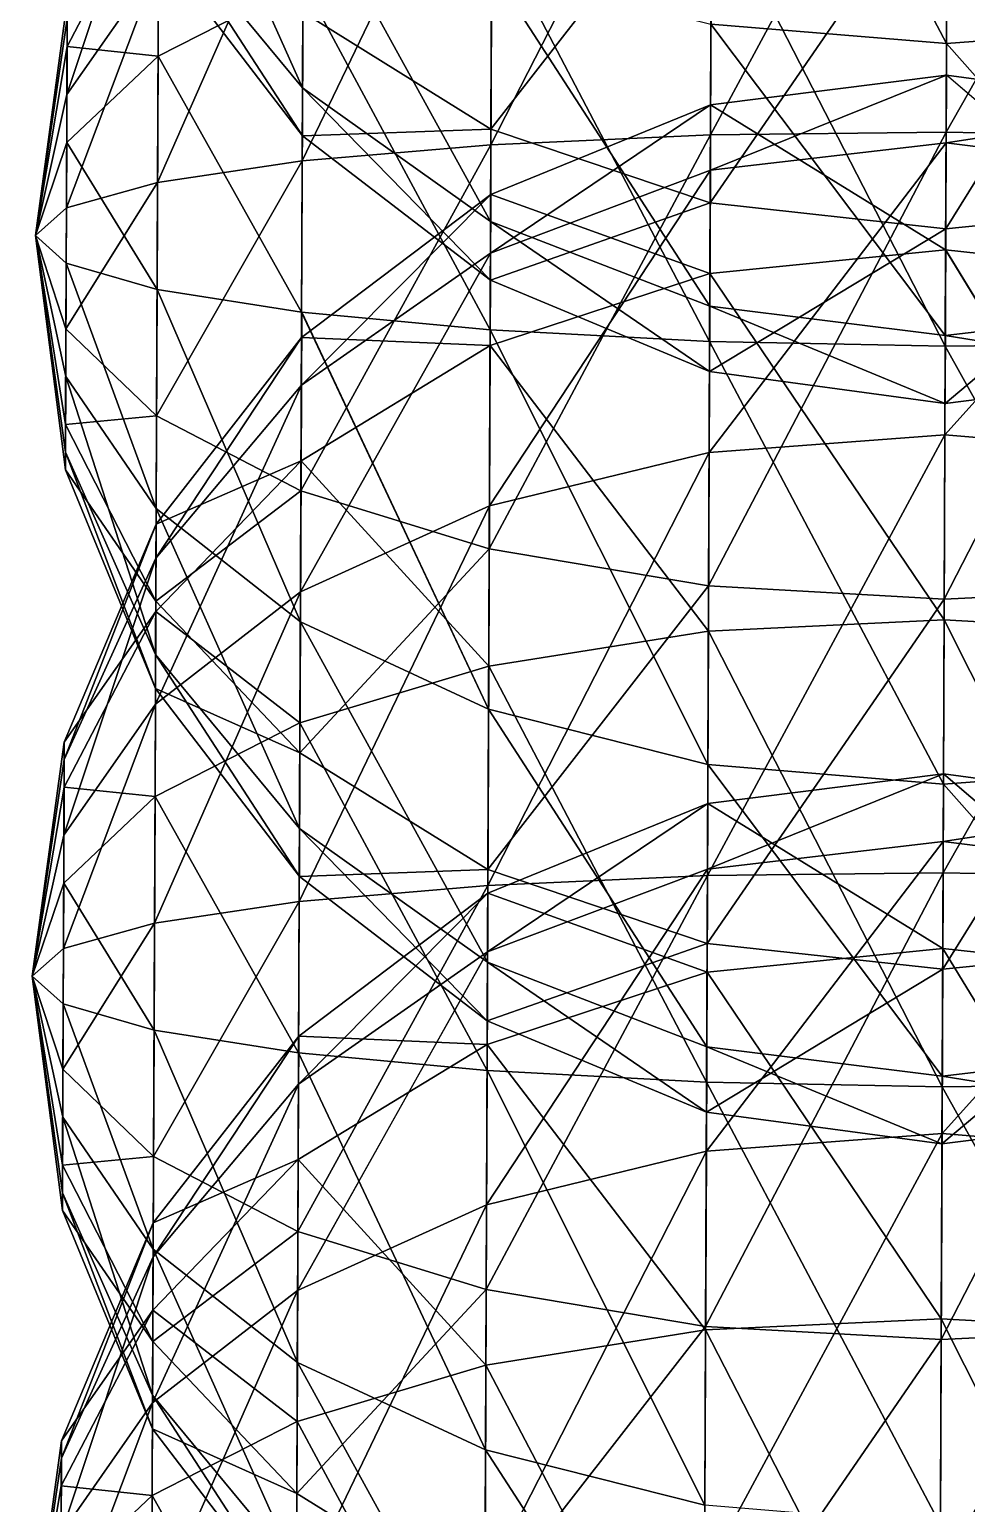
# Model space of a CAD drawing. Header units: metres. Extents: x -322 to 100, y -423 to 142.
# Drawn here: x 38.7 to 69.59, y -195 to -146.46 of the extents above; entities that cross this region are included whole.
import ezdxf

# ---------------------------------------------------------------- set-up
doc = ezdxf.new("R2010")
doc.units = ezdxf.units.M

msp = doc.modelspace()

# ---------------------------------------------------------------- linework, layer by layer
for points in [[(68.9246, -146.92642, -889.1488), (61.16259, -146.2832, -888.32965), (61.219585, -132.35005, -893.88513), (61.219685, -132.34995, -893.885)], [(68.9246, -146.92642, -889.1488), (61.219585, -132.35005, -893.88513), (68.983604, -132.50175, -894.9003), (68.9837, -132.50165, -894.9002)], [(76.691605, -146.34674, -888.32965), (68.9246, -146.92642, -889.1488), (68.983604, -132.50175, -894.9003), (68.9837, -132.50165, -894.9002)], [(68.971664, -135.42273, -673.1218), (61.20465, -136.00241, -673.941), (61.147655, -149.93558, -668.3855), (61.147755, -149.93547, -668.3854)], [(68.971664, -135.42273, -673.1218), (61.147655, -149.93558, -668.3855), (68.91265, -149.8474, -667.3703), (68.91275, -149.84729, -667.3702)], [(76.733665, -136.06595, -673.941), (68.971664, -135.42273, -673.1218), (68.91265, -149.8474, -667.3703), (68.91275, -149.84729, -667.3702)], [(61.20465, -136.00241, -673.941), (53.961952, -137.7655, -676.3427), (53.91085, -150.25763, -671.3618), (53.91095, -150.25752, -671.3617)], [(61.20465, -136.00241, -673.941), (53.91085, -150.25763, -671.3618), (61.147655, -149.93558, -668.3855), (61.147755, -149.93547, -668.3854)], [(76.733665, -136.06595, -673.941), (68.91265, -149.8474, -667.3703), (76.67667, -149.9991, -668.3855), (76.676765, -149.999, -668.3854)], [(53.961952, -137.7655, -676.3427), (47.737133, -140.59183, -680.1633), (47.69541, -150.79161, -676.09644), (47.69551, -150.7915, -676.0963)], [(53.961952, -137.7655, -676.3427), (47.69541, -150.79161, -676.09644), (53.91085, -150.25763, -671.3618), (53.91095, -150.25752, -671.3617)], [(47.705254, -148.3836, -873.4853), (42.961082, -142.65602, -871.0315), (42.98075, -137.84781, -877.1282), (42.98085, -137.8477, -877.12805)], [(47.705254, -148.3836, -873.4853), (42.98075, -137.84781, -877.1282), (47.73307, -141.58377, -882.1073), (47.73317, -141.58366, -882.1072)], [(53.956154, -139.18094, -841.2388), (47.715435, -145.89459, -852.41864), (53.91296, -149.74059, -849.5669), (53.91306, -149.74048, -849.5668)], [(61.18668, -140.39413, -838.48535), (53.956154, -139.18094, -841.2388), (53.91296, -149.74059, -849.5669), (53.91306, -149.74048, -849.5668)], [(42.974083, -139.48058, -691.23914), (39.9499, -146.11552, -694.0966), (39.93972, -148.60445, -690.94073), (39.93982, -148.60434, -690.9406)], [(42.974083, -139.48058, -691.23914), (39.93972, -148.60445, -690.94073), (42.954414, -144.28879, -685.14246), (42.954514, -144.28868, -685.14233)], [(47.737133, -140.59183, -680.1633), (42.954414, -144.28879, -685.14246), (42.92491, -151.50113, -682.2667), (42.92501, -151.50102, -682.2666)], [(47.737133, -140.59183, -680.1633), (42.92491, -151.50113, -682.2667), (47.69541, -150.79161, -676.09644), (47.69551, -150.7915, -676.0963)], [(61.18668, -140.39413, -838.48535), (53.91296, -149.74059, -849.5669), (61.1385, -152.17189, -847.7742), (61.1386, -152.17178, -847.77405)], [(68.94954, -140.8296, -837.5462), (61.18668, -140.39413, -838.48535), (61.1385, -152.17189, -847.7742), (61.1386, -152.17178, -847.77405)], [(76.71569, -140.45766, -838.48535), (68.94954, -140.8296, -837.5462), (68.89966, -153.02284, -847.1627), (68.89976, -153.02274, -847.1626)], [(76.71569, -140.45766, -838.48535), (68.89966, -153.02284, -847.1627), (76.66751, -152.23541, -847.7742), (76.66761, -152.2353, -847.77405)], [(42.94194, -147.3372, -710.9437), (39.946175, -147.02658, -701.80756), (42.96688, -141.24059, -706.1355), (42.96698, -141.24048, -706.1354)], [(42.96688, -141.24059, -706.1355), (39.946175, -147.02658, -701.80756), (39.952263, -145.538, -698.07416), (39.952362, -145.53789, -698.07404)], [(47.719498, -144.90292, -716.65186), (42.94194, -147.3372, -710.9437), (42.96688, -141.24059, -706.1355), (42.96698, -141.24048, -706.1354)], [(42.96688, -141.24059, -706.1355), (42.96688, -141.24059, -706.1355), (42.94194, -147.3372, -710.9437), (42.94204, -147.3371, -710.9436)], [(68.94954, -140.8296, -837.5462), (61.1385, -152.17189, -847.7742), (68.89966, -153.02284, -847.1627), (68.89976, -153.02274, -847.1626)], [(53.90049, -152.78899, -875.36816), (47.705254, -148.3836, -873.4853), (47.73307, -141.58377, -882.1073), (47.73317, -141.58366, -882.1072)], [(53.90049, -152.78899, -875.36816), (47.73307, -141.58377, -882.1073), (53.934555, -144.46094, -885.9279), (53.934654, -144.46083, -885.9278)], [(68.88386, -156.8874, -726.9559), (61.18056, -141.8915, -723.7853), (68.946724, -141.51955, -724.7244), (68.94682, -141.51944, -724.7243)], [(76.64885, -156.79922, -725.9407), (68.88386, -156.8874, -726.9559), (68.946724, -141.51955, -724.7244), (68.94682, -141.51944, -724.7243)], [(76.64885, -156.79922, -725.9407), (68.946724, -141.51955, -724.7244), (76.70957, -141.95502, -723.7853), (76.70967, -141.95491, -723.78516)], [(61.11984, -156.7357, -725.9407), (53.940353, -143.0455, -721.03186), (61.18056, -141.8915, -723.7853), (61.18066, -141.89139, -723.78516)], [(68.88386, -156.8874, -726.9559), (61.11984, -156.7357, -725.9407), (61.18056, -141.8915, -723.7853), (61.18066, -141.89139, -723.78516)], [(47.6988, -149.96147, -862.6185), (42.95652, -143.77173, -863.34753), (42.961082, -142.65602, -871.0315), (42.96118, -142.65591, -871.0314)], [(47.6988, -149.96147, -862.6185), (42.961082, -142.65602, -871.0315), (47.705254, -148.3836, -873.4853), (47.705353, -148.3835, -873.48517)], [(53.88591, -156.35446, -722.96436), (47.719498, -144.90292, -716.65186), (53.940353, -143.0455, -721.03186), (53.940453, -143.0454, -721.03174)], [(61.11984, -156.7357, -725.9407), (53.88591, -156.35446, -722.96436), (53.940353, -143.0455, -721.03186), (53.940453, -143.0454, -721.03174)], [(47.715435, -145.89459, -852.41864), (42.95652, -143.77173, -863.34753), (47.6988, -149.96147, -862.6185), (47.6989, -149.96136, -862.6184)], [(42.954414, -144.28879, -685.14246), (39.93972, -148.60445, -690.94073), (39.92445, -152.33781, -689.45215), (39.92455, -152.3377, -689.452)], [(42.954414, -144.28879, -685.14246), (39.92445, -152.33781, -689.45215), (42.92491, -151.50113, -682.2667), (42.92501, -151.50102, -682.2666)], [(61.12459, -155.57195, -876.5518), (53.90049, -152.78899, -875.36816), (53.934555, -144.46094, -885.9279), (53.934654, -144.46083, -885.9278)], [(61.12459, -155.57195, -876.5518), (53.934555, -144.46094, -885.9279), (61.16259, -146.2832, -888.32965), (61.16269, -146.2831, -888.3295)], [(47.67505, -155.76964, -718.22974), (42.94194, -147.3372, -710.9437), (47.719498, -144.90292, -716.65186), (47.719597, -144.90282, -716.65173)], [(53.88591, -156.35446, -722.96436), (47.67505, -155.76964, -718.22974), (47.719498, -144.90292, -716.65186), (47.719597, -144.90282, -716.65173)], [(39.946175, -147.02658, -701.80756), (38.898506, -153.24469, -697.1631), (39.952263, -145.538, -698.07416), (39.952362, -145.53789, -698.07404)], [(39.952263, -145.538, -698.07416), (38.898506, -153.24469, -697.1631), (39.9499, -146.11552, -694.0966), (39.95, -146.11542, -694.0965)], [(53.91296, -149.74059, -849.5669), (47.715435, -145.89459, -852.41864), (47.6988, -149.96147, -862.6185), (47.6989, -149.96136, -862.6184)], [(39.9499, -146.11552, -694.0966), (38.898506, -153.24469, -697.1631), (39.93972, -148.60445, -690.94073), (39.93982, -148.60434, -690.9406)], [(68.88526, -156.54283, -876.9555), (61.12459, -155.57195, -876.5518), (61.16259, -146.2832, -888.32965), (61.16269, -146.2831, -888.3295)], [(68.88526, -156.54283, -876.9555), (61.16259, -146.2832, -888.32965), (68.9246, -146.92642, -889.1488), (68.9247, -146.92632, -889.1487)], [(76.65361, -155.63547, -876.5518), (68.9246, -146.92642, -889.1488), (76.691605, -146.34674, -888.32965), (76.6917, -146.34663, -888.3295)], [(39.933266, -150.18242, -704.2965), (38.898506, -153.24469, -697.1631), (39.946175, -147.02658, -701.80756), (39.946274, -147.02647, -701.80743)], [(42.94194, -147.3372, -710.9437), (39.933266, -150.18242, -704.2965), (39.946175, -147.02658, -701.80756), (39.946274, -147.02647, -701.80743)], [(76.65361, -155.63547, -876.5518), (68.88526, -156.54283, -876.9555), (68.9246, -146.92642, -889.1488), (68.9247, -146.92632, -889.1487)], [(42.910507, -155.02112, -712.05945), (39.933266, -150.18242, -704.2965), (42.94194, -147.3372, -710.9437), (42.94204, -147.3371, -710.9436)], [(47.67505, -155.76964, -718.22974), (42.910507, -155.02112, -712.05945), (42.94194, -147.3372, -710.9437), (42.94204, -147.3371, -710.9436)], [(68.92038, -147.96053, -532.7387), (61.15172, -148.94392, -532.6188), (61.142902, -151.09933, -517.7744), (61.143, -151.09923, -517.7743)], [(68.92038, -147.96053, -532.7387), (61.142902, -151.09933, -517.7744), (68.911255, -150.19197, -517.3707), (68.911354, -150.19186, -517.3706)], [(68.89685, -153.71198, -547.1635), (61.15172, -148.94392, -532.6188), (68.92038, -147.96053, -532.7387), (68.92048, -147.96042, -532.7386)], [(76.658005, -154.56291, -546.55206), (68.89685, -153.71198, -547.1635), (68.92038, -147.96053, -532.7387), (68.92048, -147.96042, -532.7386)], [(76.68073, -149.00745, -532.6188), (68.92038, -147.96053, -532.7387), (68.911255, -150.19197, -517.3707), (68.911354, -150.19186, -517.3706)], [(76.658005, -154.56291, -546.55206), (68.92038, -147.96053, -532.7387), (76.68073, -149.00745, -532.6188), (76.68083, -149.00734, -532.61865)], [(53.892586, -154.72148, -862.0591), (47.6988, -149.96147, -862.6185), (47.705254, -148.3836, -873.4853), (47.705353, -148.3835, -873.48517)], [(53.892586, -154.72148, -862.0591), (47.705254, -148.3836, -873.4853), (53.90049, -152.78899, -875.36816), (53.90059, -152.78888, -875.36804)], [(39.93972, -148.60445, -690.94073), (38.898506, -153.24469, -697.1631), (39.92445, -152.33781, -689.45215), (39.92455, -152.3377, -689.452)], [(61.15172, -148.94392, -532.6188), (53.904175, -151.89061, -532.26715), (53.89627, -153.82309, -518.95807), (53.89637, -153.82298, -518.95795)], [(61.15172, -148.94392, -532.6188), (53.89627, -153.82309, -518.95807), (61.142902, -151.09933, -517.7744), (61.143, -151.09923, -517.7743)], [(61.128994, -154.49939, -546.55206), (53.904175, -151.89061, -532.26715), (61.15172, -148.94392, -532.6188), (61.151817, -148.94382, -532.61865)], [(68.89685, -153.71198, -547.1635), (61.128994, -154.49939, -546.55206), (61.15172, -148.94392, -532.6188), (61.151817, -148.94382, -532.61865)], [(76.68073, -149.00745, -532.6188), (68.911255, -150.19197, -517.3707), (76.67191, -151.16286, -517.7744), (76.67201, -151.16275, -517.7743)], [(53.91296, -149.74059, -849.5669), (47.6988, -149.96147, -862.6185), (53.892586, -154.72148, -862.0591), (53.892685, -154.72137, -862.05896)], [(61.147655, -149.93558, -668.3855), (53.91085, -150.25763, -671.3618), (53.856407, -163.56659, -673.2943), (53.856506, -163.56648, -673.2942)], [(61.147655, -149.93558, -668.3855), (53.856407, -163.56659, -673.2943), (61.086933, -164.77979, -670.5409), (61.087032, -164.77968, -670.5408)], [(61.1385, -152.17189, -847.7742), (53.91296, -149.74059, -849.5669), (53.892586, -154.72148, -862.0591), (53.892685, -154.72137, -862.05896)], [(68.91265, -149.8474, -667.3703), (61.147655, -149.93558, -668.3855), (61.086933, -164.77979, -670.5409), (61.087032, -164.77968, -670.5408)], [(68.91265, -149.8474, -667.3703), (61.086933, -164.77979, -670.5409), (68.84979, -165.21526, -669.60175), (68.84989, -165.21515, -669.6016)], [(76.67667, -149.9991, -668.3855), (68.91265, -149.8474, -667.3703), (68.84979, -165.21526, -669.60175), (68.84989, -165.21515, -669.6016)], [(39.916996, -154.15991, -704.874), (38.898506, -153.24469, -697.1631), (39.933266, -150.18242, -704.2965), (39.933365, -150.18231, -704.2964)], [(42.910507, -155.02112, -712.05945), (39.916996, -154.15991, -704.874), (39.933266, -150.18242, -704.2965), (39.933365, -150.18231, -704.2964)], [(53.91085, -150.25763, -671.3618), (47.69541, -150.79161, -676.09644), (47.65096, -161.65833, -677.6743), (47.65106, -161.65822, -677.6742)], [(53.91085, -150.25763, -671.3618), (47.65096, -161.65833, -677.6743), (53.856407, -163.56659, -673.2943), (53.856506, -163.56648, -673.2942)], [(68.911255, -150.19197, -517.3707), (61.142902, -151.09933, -517.7744), (61.104904, -160.38806, -505.99658), (61.105003, -160.38795, -505.9965)], [(68.911255, -150.19197, -517.3707), (61.104904, -160.38806, -505.99658), (68.87192, -159.80838, -505.1774), (68.87202, -159.80827, -505.1773)], [(76.67667, -149.9991, -668.3855), (68.84979, -165.21526, -669.60175), (76.615944, -164.8433, -670.5409), (76.61604, -164.8432, -670.5408)], [(76.67191, -151.16286, -517.7744), (68.911255, -150.19197, -517.3707), (68.87192, -159.80838, -505.1774), (68.87202, -159.80827, -505.1773)], [(47.69541, -150.79161, -676.09644), (42.92491, -151.50113, -682.2667), (42.89348, -159.18504, -683.38245), (42.893578, -159.18494, -683.3823)], [(47.69541, -150.79161, -676.09644), (42.89348, -159.18504, -683.38245), (47.65096, -161.65833, -677.6743), (47.65106, -161.65822, -677.6742)], [(61.142902, -151.09933, -517.7744), (53.89627, -153.82309, -518.95807), (53.862206, -162.15115, -508.39832), (53.862305, -162.15105, -508.39822)], [(61.142902, -151.09933, -517.7744), (53.862206, -162.15115, -508.39832), (61.104904, -160.38806, -505.99658), (61.105003, -160.38795, -505.9965)], [(76.67191, -151.16286, -517.7744), (68.87192, -159.80838, -505.1774), (76.63392, -160.4516, -505.99658), (76.63402, -160.45149, -505.9965)], [(42.92491, -151.50113, -682.2667), (39.92445, -152.33781, -689.45215), (39.90818, -156.3153, -690.02966), (39.90828, -156.3152, -690.02954)], [(42.92491, -151.50113, -682.2667), (39.90818, -156.3153, -690.02966), (42.89348, -159.18504, -683.38245), (42.893578, -159.18494, -683.3823)], [(53.904175, -151.89061, -532.26715), (47.671658, -156.59978, -531.7077), (47.6652, -158.17764, -520.84094), (47.6653, -158.17754, -520.8408)], [(53.904175, -151.89061, -532.26715), (47.6652, -158.17764, -520.84094), (53.89627, -153.82309, -518.95807), (53.89637, -153.82298, -518.95795)], [(53.8838, -156.8715, -544.75934), (47.671658, -156.59978, -531.7077), (53.904175, -151.89061, -532.26715), (53.904274, -151.8905, -532.267)], [(61.128994, -154.49939, -546.55206), (53.8838, -156.8715, -544.75934), (53.904175, -151.89061, -532.26715), (53.904274, -151.8905, -532.267)], [(39.92445, -152.33781, -689.45215), (38.898506, -153.24469, -697.1631), (39.90818, -156.3153, -690.02966), (39.90828, -156.3152, -690.02954)], [(61.1385, -152.17189, -847.7742), (53.892586, -154.72148, -862.0591), (61.115776, -157.72736, -861.70746), (61.115875, -157.72725, -861.70734)], [(68.89966, -153.02284, -847.1627), (61.1385, -152.17189, -847.7742), (61.115776, -157.72736, -861.70746), (61.115875, -157.72725, -861.70734)], [(76.66751, -152.23541, -847.7742), (68.89966, -153.02284, -847.1627), (68.87613, -158.77428, -861.5875), (68.87623, -158.77417, -861.5874)], [(76.66751, -152.23541, -847.7742), (68.87613, -158.77428, -861.5875), (76.64479, -157.79088, -861.70746), (76.64489, -157.79077, -861.70734)], [(61.115776, -157.72736, -861.70746), (53.892586, -154.72148, -862.0591), (53.90049, -152.78899, -875.36816), (53.90059, -152.78888, -875.36804)], [(61.115776, -157.72736, -861.70746), (53.90049, -152.78899, -875.36816), (61.12459, -155.57195, -876.5518), (61.12469, -155.57184, -876.5517)], [(39.90818, -156.3153, -690.02966), (38.898506, -153.24469, -697.1631), (39.89527, -159.47116, -692.5186), (39.89537, -159.47105, -692.5185)], [(39.89527, -159.47116, -692.5186), (38.898506, -153.24469, -697.1631), (39.889183, -160.95973, -696.252), (39.889282, -160.95963, -696.2519)], [(39.889183, -160.95973, -696.252), (38.898506, -153.24469, -697.1631), (39.891544, -160.3822, -700.22955), (39.891644, -160.3821, -700.22943)], [(39.891544, -160.3822, -700.22955), (38.898506, -153.24469, -697.1631), (39.901726, -157.89328, -703.38544), (39.901825, -157.89317, -703.3853)], [(39.901726, -157.89328, -703.38544), (38.898506, -153.24469, -697.1631), (39.916996, -154.15991, -704.874), (39.917095, -154.1598, -704.8739)], [(68.89966, -153.02284, -847.1627), (61.115776, -157.72736, -861.70746), (68.87613, -158.77428, -861.5875), (68.87623, -158.77417, -861.5874)], [(53.89627, -153.82309, -518.95807), (47.6652, -158.17764, -520.84094), (47.637386, -164.97748, -512.21893), (47.637486, -164.97737, -512.2188)], [(53.89627, -153.82309, -518.95807), (47.637386, -164.97748, -512.21893), (53.862206, -162.15115, -508.39832), (53.862305, -162.15105, -508.39822)], [(68.84698, -165.9052, -556.78), (61.128994, -154.49939, -546.55206), (68.89685, -153.71198, -547.1635), (68.89695, -153.71187, -547.1634)], [(76.609825, -166.34067, -555.8409), (68.84698, -165.9052, -556.78), (68.89685, -153.71198, -547.1635), (68.89695, -153.71187, -547.1634)], [(68.89685, -153.71198, -547.1635), (68.89685, -153.71198, -547.1635), (68.84698, -165.9052, -556.78), (68.84708, -165.90509, -556.7799)], [(76.609825, -166.34067, -555.8409), (68.89685, -153.71198, -547.1635), (76.658005, -154.56291, -546.55206), (76.658104, -154.5628, -546.55194)], [(42.881004, -162.23346, -709.1837), (39.901726, -157.89328, -703.38544), (39.916996, -154.15991, -704.874), (39.917095, -154.1598, -704.8739)], [(42.881004, -162.23346, -709.1837), (39.916996, -154.15991, -704.874), (42.910507, -155.02112, -712.05945), (42.910606, -155.02101, -712.0593)], [(61.080814, -166.27715, -555.8409), (53.8838, -156.8715, -544.75934), (61.128994, -154.49939, -546.55206), (61.129093, -154.49928, -546.55194)], [(68.84698, -165.9052, -556.78), (61.080814, -166.27715, -555.8409), (61.128994, -154.49939, -546.55206), (61.129093, -154.49928, -546.55194)], [(61.128994, -154.49939, -546.55206), (61.128994, -154.49939, -546.55206), (61.080814, -166.27715, -555.8409), (61.080914, -166.27704, -555.84076)], [(47.633324, -165.96942, -714.16284), (42.881004, -162.23346, -709.1837), (42.910507, -155.02112, -712.05945), (42.910606, -155.02101, -712.0593)], [(47.633324, -165.96942, -714.16284), (42.910507, -155.02112, -712.05945), (47.67505, -155.76964, -718.22974), (47.675148, -155.76953, -718.2296)], [(53.83481, -168.84659, -717.98346), (47.633324, -165.96942, -714.16284), (47.67505, -155.76964, -718.22974), (47.675148, -155.76953, -718.2296)], [(53.83481, -168.84659, -717.98346), (47.67505, -155.76964, -718.22974), (53.88591, -156.35446, -722.96436), (53.88601, -156.35435, -722.96423)], [(68.87613, -158.77428, -861.5875), (61.115776, -157.72736, -861.70746), (61.12459, -155.57195, -876.5518), (61.12469, -155.57184, -876.5517)], [(68.87613, -158.77428, -861.5875), (61.12459, -155.57195, -876.5518), (68.88526, -156.54283, -876.9555), (68.88536, -156.54272, -876.9554)], [(76.64479, -157.79088, -861.70746), (68.88526, -156.54283, -876.9555), (76.65361, -155.63547, -876.5518), (76.65371, -155.63536, -876.5517)], [(42.89348, -159.18504, -683.38245), (39.90818, -156.3153, -690.02966), (39.89527, -159.47116, -692.5186), (39.89537, -159.47105, -692.5185)], [(47.671658, -156.59978, -531.7077), (42.8789, -162.75052, -530.9787), (42.874336, -163.86623, -523.29474), (42.874435, -163.86612, -523.2946)], [(47.671658, -156.59978, -531.7077), (42.874336, -163.86623, -523.29474), (47.6652, -158.17764, -520.84094), (47.6653, -158.17754, -520.8408)], [(47.65502, -160.66666, -541.9076), (42.8789, -162.75052, -530.9787), (47.671658, -156.59978, -531.7077), (47.671757, -156.59967, -531.7076)], [(53.8838, -156.8715, -544.75934), (47.65502, -160.66666, -541.9076), (47.671658, -156.59978, -531.7077), (47.671757, -156.59967, -531.7076)], [(61.062843, -170.66885, -720.3852), (53.83481, -168.84659, -717.98346), (53.88591, -156.35446, -722.96436), (53.88601, -156.35435, -722.96423)], [(61.062843, -170.66885, -720.3852), (53.88591, -156.35446, -722.96436), (61.11984, -156.7357, -725.9407), (61.119938, -156.7356, -725.94055)], [(68.82485, -171.31207, -721.20435), (61.062843, -170.66885, -720.3852), (61.11984, -156.7357, -725.9407), (61.119938, -156.7356, -725.94055)], [(68.82485, -171.31207, -721.20435), (61.11984, -156.7357, -725.9407), (68.88386, -156.8874, -726.9559), (68.88396, -156.8873, -726.95575)], [(76.64479, -157.79088, -861.70746), (68.87613, -158.77428, -861.5875), (68.88526, -156.54283, -876.9555), (68.88536, -156.54272, -876.9554)], [(53.840607, -167.43115, -553.08746), (47.65502, -160.66666, -541.9076), (53.8838, -156.8715, -544.75934), (53.8839, -156.8714, -544.7592)], [(61.080814, -166.27715, -555.8409), (53.840607, -167.43115, -553.08746), (53.8838, -156.8715, -544.75934), (53.8839, -156.8714, -544.7592)], [(53.8838, -156.8715, -544.75934), (53.8838, -156.8715, -544.75934), (53.840607, -167.43115, -553.08746), (53.840706, -167.43105, -553.08734)], [(76.59186, -170.73239, -720.3852), (68.82485, -171.31207, -721.20435), (68.88386, -156.8874, -726.9559), (68.88396, -156.8873, -726.95575)], [(76.59186, -170.73239, -720.3852), (68.88386, -156.8874, -726.9559), (76.64885, -156.79922, -725.9407), (76.64895, -156.79912, -725.94055)], [(42.861336, -167.04167, -703.08704), (39.891544, -160.3822, -700.22955), (39.901726, -157.89328, -703.38544), (39.901825, -157.89317, -703.3853)], [(42.861336, -167.04167, -703.08704), (39.901726, -157.89328, -703.38544), (42.881004, -162.23346, -709.1837), (42.881104, -162.23335, -709.1836)], [(47.6652, -158.17764, -520.84094), (42.874336, -163.86623, -523.29474), (42.854668, -168.67444, -517.19806), (42.854767, -168.67433, -517.19794)], [(47.6652, -158.17764, -520.84094), (42.854668, -168.67444, -517.19806), (47.637386, -164.97748, -512.21893), (47.637486, -164.97737, -512.2188)], [(42.89348, -159.18504, -683.38245), (39.89527, -159.47116, -692.5186), (42.868538, -165.28166, -688.1907), (42.868637, -165.28156, -688.19055)], [(47.65096, -161.65833, -677.6743), (42.89348, -159.18504, -683.38245), (42.868538, -165.28166, -688.1907), (42.868637, -165.28156, -688.19055)], [(42.868538, -165.28166, -688.1907), (39.89527, -159.47116, -692.5186), (39.889183, -160.95973, -696.252), (39.889282, -160.95963, -696.2519)], [(68.87192, -159.80838, -505.1774), (61.104904, -160.38806, -505.99658), (61.04791, -174.32123, -500.44107), (61.048008, -174.32112, -500.44098)], [(68.87192, -159.80838, -505.1774), (61.04791, -174.32123, -500.44107), (68.812904, -174.23305, -499.4259), (68.813, -174.23294, -499.4258)], [(76.63392, -160.4516, -505.99658), (68.87192, -159.80838, -505.1774), (68.812904, -174.23305, -499.4259), (68.813, -174.23294, -499.4258)], [(42.856773, -168.15738, -695.4031), (39.889183, -160.95973, -696.252), (39.891544, -160.3822, -700.22955), (39.891644, -160.3821, -700.22943)], [(42.856773, -168.15738, -695.4031), (39.891544, -160.3822, -700.22955), (42.861336, -167.04167, -703.08704), (42.861435, -167.04156, -703.0869)], [(61.104904, -160.38806, -505.99658), (53.862206, -162.15115, -508.39832), (53.811104, -174.64328, -503.4174), (53.811203, -174.64317, -503.4173)], [(61.104904, -160.38806, -505.99658), (53.811104, -174.64328, -503.4174), (61.04791, -174.32123, -500.44107), (61.048008, -174.32112, -500.44098)], [(76.63392, -160.4516, -505.99658), (68.812904, -174.23305, -499.4259), (76.57692, -174.38475, -500.44107), (76.57702, -174.38464, -500.44098)], [(42.868538, -165.28166, -688.1907), (39.889183, -160.95973, -696.252), (42.856773, -168.15738, -695.4031), (42.856873, -168.15727, -695.40295)], [(47.61975, -169.28857, -548.70746), (42.867134, -165.62624, -538.1911), (47.65502, -160.66666, -541.9076), (47.65512, -160.66655, -541.9075)], [(47.65502, -160.66666, -541.9076), (42.867134, -165.62624, -538.1911), (42.8789, -162.75052, -530.9787), (42.878998, -162.75041, -530.9786)], [(53.840607, -167.43115, -553.08746), (47.61975, -169.28857, -548.70746), (47.65502, -160.66666, -541.9076), (47.65512, -160.66655, -541.9075)], [(47.65502, -160.66666, -541.9076), (47.65502, -160.66666, -541.9076), (47.61975, -169.28857, -548.70746), (47.61985, -169.28847, -548.70734)], [(47.65096, -161.65833, -677.6743), (42.868538, -165.28166, -688.1907), (47.61569, -170.28024, -684.4742), (47.615788, -170.28014, -684.47406)], [(53.856407, -163.56659, -673.2943), (47.65096, -161.65833, -677.6743), (47.61569, -170.28024, -684.4742), (47.615788, -170.28014, -684.47406)], [(47.605507, -172.76926, -705.54083), (42.861336, -167.04167, -703.08704), (42.881004, -162.23346, -709.1837), (42.881104, -162.23335, -709.1836)], [(47.605507, -172.76926, -705.54083), (42.881004, -162.23346, -709.1837), (47.633324, -165.96942, -714.16284), (47.633423, -165.96931, -714.1627)], [(53.862206, -162.15115, -508.39832), (47.637386, -164.97748, -512.21893), (47.595665, -175.17726, -508.152), (47.595764, -175.17715, -508.15192)], [(53.862206, -162.15115, -508.39832), (47.595665, -175.17726, -508.152), (53.811104, -174.64328, -503.4174), (53.811203, -174.64317, -503.4173)], [(42.8789, -162.75052, -530.9787), (39.852516, -169.92365, -530.12976), (39.850155, -170.50117, -526.1522), (39.850254, -170.50107, -526.1521)], [(42.8789, -162.75052, -530.9787), (39.850155, -170.50117, -526.1522), (42.874336, -163.86623, -523.29474), (42.874435, -163.86612, -523.2946)], [(42.867134, -165.62624, -538.1911), (39.852516, -169.92365, -530.12976), (42.8789, -162.75052, -530.9787), (42.878998, -162.75041, -530.9786)], [(53.856407, -163.56659, -673.2943), (47.61569, -170.28024, -684.4742), (53.813213, -174.12624, -681.62244), (53.813313, -174.12613, -681.6223)], [(61.086933, -164.77979, -670.5409), (53.856407, -163.56659, -673.2943), (53.813213, -174.12624, -681.62244), (53.813313, -174.12613, -681.6223)], [(42.874336, -163.86623, -523.29474), (39.850155, -170.50117, -526.1522), (39.839973, -172.9901, -522.99634), (39.840073, -172.98999, -522.9962)], [(42.874336, -163.86623, -523.29474), (39.839973, -172.9901, -522.99634), (42.854668, -168.67444, -517.19806), (42.854767, -168.67433, -517.19794)], [(47.637386, -164.97748, -512.21893), (42.854668, -168.67444, -517.19806), (42.825165, -175.88678, -514.3223), (42.825264, -175.88667, -514.3222)], [(47.637386, -164.97748, -512.21893), (42.825165, -175.88678, -514.3223), (47.595665, -175.17726, -508.152), (47.595764, -175.17715, -508.15192)], [(61.086933, -164.77979, -670.5409), (53.813213, -174.12624, -681.62244), (61.038754, -176.55754, -679.8297), (61.038853, -176.55743, -679.8296)], [(68.84979, -165.21526, -669.60175), (61.086933, -164.77979, -670.5409), (61.038754, -176.55754, -679.8297), (61.038853, -176.55743, -679.8296)], [(76.615944, -164.8433, -670.5409), (68.84979, -165.21526, -669.60175), (68.79991, -177.4085, -679.21826), (68.80001, -177.40839, -679.21814)], [(76.615944, -164.8433, -670.5409), (68.79991, -177.4085, -679.21826), (76.567764, -176.62106, -679.8297), (76.56786, -176.62096, -679.8296)], [(47.61569, -170.28024, -684.4742), (42.868538, -165.28166, -688.1907), (42.856773, -168.15738, -695.4031), (42.856873, -168.15727, -695.40295)], [(68.84979, -165.21526, -669.60175), (61.038754, -176.55754, -679.8297), (68.79991, -177.4085, -679.21826), (68.80001, -177.40839, -679.21814)], [(42.842194, -171.72285, -542.9993), (39.846428, -171.41223, -533.86316), (42.867134, -165.62624, -538.1911), (42.867233, -165.62613, -538.191)], [(42.867134, -165.62624, -538.1911), (39.846428, -171.41223, -533.86316), (39.852516, -169.92365, -530.12976), (39.852615, -169.92354, -530.12964)], [(47.61975, -169.28857, -548.70746), (42.842194, -171.72285, -542.9993), (42.867134, -165.62624, -538.1911), (42.867233, -165.62613, -538.191)], [(42.867134, -165.62624, -538.1911), (42.867134, -165.62624, -538.1911), (42.842194, -171.72285, -542.9993), (42.842293, -171.72275, -542.9992)], [(53.800743, -177.17464, -707.4237), (47.605507, -172.76926, -705.54083), (47.633324, -165.96942, -714.16284), (47.633423, -165.96931, -714.1627)], [(53.800743, -177.17464, -707.4237), (47.633324, -165.96942, -714.16284), (53.83481, -168.84659, -717.98346), (53.834908, -168.84648, -717.98334)], [(68.78411, -181.27306, -559.0115), (61.080814, -166.27715, -555.8409), (68.84698, -165.9052, -556.78), (68.84708, -165.90509, -556.7799)], [(76.5491, -181.18488, -557.9963), (68.78411, -181.27306, -559.0115), (68.84698, -165.9052, -556.78), (68.84708, -165.90509, -556.7799)], [(76.5491, -181.18488, -557.9963), (68.84698, -165.9052, -556.78), (76.609825, -166.34067, -555.8409), (76.609924, -166.34056, -555.84076)], [(61.020092, -181.12135, -557.9963), (53.840607, -167.43115, -553.08746), (61.080814, -166.27715, -555.8409), (61.080914, -166.27704, -555.84076)], [(68.78411, -181.27306, -559.0115), (61.020092, -181.12135, -557.9963), (61.080814, -166.27715, -555.8409), (61.080914, -166.27704, -555.84076)], [(47.599052, -174.34712, -694.6741), (42.856773, -168.15738, -695.4031), (42.861336, -167.04167, -703.08704), (42.861435, -167.04156, -703.0869)], [(47.599052, -174.34712, -694.6741), (42.861336, -167.04167, -703.08704), (47.605507, -172.76926, -705.54083), (47.605606, -172.76915, -705.5407)], [(53.786163, -180.74011, -555.02), (47.61975, -169.28857, -548.70746), (53.840607, -167.43115, -553.08746), (53.840706, -167.43105, -553.08734)], [(61.020092, -181.12135, -557.9963), (53.786163, -180.74011, -555.02), (53.840607, -167.43115, -553.08746), (53.840706, -167.43105, -553.08734)], [(47.61569, -170.28024, -684.4742), (42.856773, -168.15738, -695.4031), (47.599052, -174.34712, -694.6741), (47.59915, -174.34702, -694.67395)], [(42.854668, -168.67444, -517.19806), (39.839973, -172.9901, -522.99634), (39.824703, -176.72346, -521.50775), (39.824802, -176.72336, -521.5076)], [(42.854668, -168.67444, -517.19806), (39.824703, -176.72346, -521.50775), (42.825165, -175.88678, -514.3223), (42.825264, -175.88667, -514.3222)], [(61.024845, -179.9576, -708.60736), (53.800743, -177.17464, -707.4237), (53.83481, -168.84659, -717.98346), (53.834908, -168.84648, -717.98334)], [(61.024845, -179.9576, -708.60736), (53.83481, -168.84659, -717.98346), (61.062843, -170.66885, -720.3852), (61.062943, -170.66875, -720.3851)], [(47.575302, -180.15529, -550.28534), (42.842194, -171.72285, -542.9993), (47.61975, -169.28857, -548.70746), (47.61985, -169.28847, -548.70734)], [(53.786163, -180.74011, -555.02), (47.575302, -180.15529, -550.28534), (47.61975, -169.28857, -548.70746), (47.61985, -169.28847, -548.70734)], [(39.846428, -171.41223, -533.86316), (38.79876, -177.63034, -529.2187), (39.852516, -169.92365, -530.12976), (39.852615, -169.92354, -530.12964)], [(39.852516, -169.92365, -530.12976), (38.79876, -177.63034, -529.2187), (39.850155, -170.50117, -526.1522), (39.850254, -170.50107, -526.1521)], [(53.813213, -174.12624, -681.62244), (47.61569, -170.28024, -684.4742), (47.599052, -174.34712, -694.6741), (47.59915, -174.34702, -694.67395)], [(39.850155, -170.50117, -526.1522), (38.79876, -177.63034, -529.2187), (39.839973, -172.9901, -522.99634), (39.840073, -172.98999, -522.9962)], [(68.785515, -180.92848, -709.01105), (61.024845, -179.9576, -708.60736), (61.062843, -170.66885, -720.3852), (61.062943, -170.66875, -720.3851)], [(68.785515, -180.92848, -709.01105), (61.062843, -170.66885, -720.3852), (68.82485, -171.31207, -721.20435), (68.82495, -171.31197, -721.2042)], [(76.55386, -180.02112, -708.60736), (68.82485, -171.31207, -721.20435), (76.59186, -170.73239, -720.3852), (76.59196, -170.73228, -720.3851)], [(68.82625, -170.96791, -964.7927), (61.057587, -171.95131, -964.6728), (61.04877, -174.10672, -949.8285), (61.04887, -174.10661, -949.82837)], [(68.82625, -170.96791, -964.7927), (61.04877, -174.10672, -949.8285), (68.81712, -173.19936, -949.42474), (68.81722, -173.19925, -949.4246)], [(68.80272, -176.71936, -979.2175), (61.057587, -171.95131, -964.6728), (68.82625, -170.96791, -964.7927), (68.82635, -170.9678, -964.7926)], [(76.55386, -180.02112, -708.60736), (68.785515, -180.92848, -709.01105), (68.82485, -171.31207, -721.20435), (68.82495, -171.31197, -721.2042)], [(76.56387, -177.5703, -978.6061), (68.80272, -176.71936, -979.2175), (68.82625, -170.96791, -964.7927), (68.82635, -170.9678, -964.7926)], [(76.5866, -172.01483, -964.6728), (68.82625, -170.96791, -964.7927), (68.81712, -173.19936, -949.42474), (68.81722, -173.19925, -949.4246)], [(76.56387, -177.5703, -978.6061), (68.82625, -170.96791, -964.7927), (76.5866, -172.01483, -964.6728), (76.5867, -172.01472, -964.67267)], [(39.83352, -174.56807, -536.3521), (38.79876, -177.63034, -529.2187), (39.846428, -171.41223, -533.86316), (39.846527, -171.41212, -533.86304)], [(42.842194, -171.72285, -542.9993), (39.83352, -174.56807, -536.3521), (39.846428, -171.41223, -533.86316), (39.846527, -171.41212, -533.86304)], [(42.81076, -179.40677, -544.11505), (39.83352, -174.56807, -536.3521), (42.842194, -171.72285, -542.9993), (42.842293, -171.72275, -542.9992)], [(47.575302, -180.15529, -550.28534), (42.81076, -179.40677, -544.11505), (42.842194, -171.72285, -542.9993), (42.842293, -171.72275, -542.9992)], [(61.057587, -171.95131, -964.6728), (53.810043, -174.898, -964.32117), (53.80214, -176.83047, -951.0121), (53.80224, -176.83037, -951.01196)], [(61.057587, -171.95131, -964.6728), (53.80214, -176.83047, -951.0121), (61.04877, -174.10672, -949.8285), (61.04887, -174.10661, -949.82837)], [(61.034863, -177.50677, -978.6061), (53.810043, -174.898, -964.32117), (61.057587, -171.95131, -964.6728), (61.057686, -171.9512, -964.67267)], [(68.80272, -176.71936, -979.2175), (61.034863, -177.50677, -978.6061), (61.057587, -171.95131, -964.6728), (61.057686, -171.9512, -964.67267)], [(76.5866, -172.01483, -964.6728), (68.81712, -173.19936, -949.42474), (76.57778, -174.17024, -949.8285), (76.57788, -174.17014, -949.82837)], [(53.79284, -179.10713, -694.1146), (47.599052, -174.34712, -694.6741), (47.605507, -172.76926, -705.54083), (47.605606, -172.76915, -705.5407)], [(53.79284, -179.10713, -694.1146), (47.605507, -172.76926, -705.54083), (53.800743, -177.17464, -707.4237), (53.800842, -177.17453, -707.4236)], [(39.839973, -172.9901, -522.99634), (38.79876, -177.63034, -529.2187), (39.824703, -176.72346, -521.50775), (39.824802, -176.72336, -521.5076)], [(68.81712, -173.19936, -949.42474), (61.04877, -174.10672, -949.8285), (61.010773, -183.39545, -938.0506), (61.01087, -183.39534, -938.0505)], [(68.81712, -173.19936, -949.42474), (61.010773, -183.39545, -938.0506), (68.77779, -182.81577, -937.23145), (68.777885, -182.81566, -937.2313)], [(76.57778, -174.17024, -949.8285), (68.81712, -173.19936, -949.42474), (68.77779, -182.81577, -937.23145), (68.777885, -182.81566, -937.2313)], [(53.813213, -174.12624, -681.62244), (47.599052, -174.34712, -694.6741), (53.79284, -179.10713, -694.1146), (53.79294, -179.10703, -694.1145)], [(61.04877, -174.10672, -949.8285), (53.80214, -176.83047, -951.0121), (53.768074, -185.15854, -940.45233), (53.768173, -185.15843, -940.4522)], [(61.04877, -174.10672, -949.8285), (53.768074, -185.15854, -940.45233), (61.010773, -183.39545, -938.0506), (61.01087, -183.39534, -938.0505)], [(61.038754, -176.55754, -679.8297), (53.813213, -174.12624, -681.62244), (53.79284, -179.10713, -694.1146), (53.79294, -179.10703, -694.1145)], [(68.812904, -174.23305, -499.4259), (61.04791, -174.32123, -500.44107), (60.987186, -189.16544, -502.5965), (60.987286, -189.16533, -502.5964)], [(68.812904, -174.23305, -499.4259), (60.987186, -189.16544, -502.5965), (68.750046, -189.6009, -501.65738), (68.750145, -189.6008, -501.6573)], [(76.57692, -174.38475, -500.44107), (68.812904, -174.23305, -499.4259), (68.750046, -189.6009, -501.65738), (68.750145, -189.6008, -501.6573)], [(76.57778, -174.17024, -949.8285), (68.77779, -182.81577, -937.23145), (76.53979, -183.45898, -938.0506), (76.53989, -183.45888, -938.0505)], [(39.81725, -178.54556, -536.9296), (38.79876, -177.63034, -529.2187), (39.83352, -174.56807, -536.3521), (39.83362, -174.56796, -536.352)], [(42.81076, -179.40677, -544.11505), (39.81725, -178.54556, -536.9296), (39.83352, -174.56807, -536.3521), (39.83362, -174.56796, -536.352)], [(53.811104, -174.64328, -503.4174), (47.595665, -175.17726, -508.152), (47.551212, -186.04398, -509.7299), (47.55131, -186.04387, -509.7298)], [(53.811104, -174.64328, -503.4174), (47.551212, -186.04398, -509.7299), (53.75666, -187.95224, -505.34988), (53.75676, -187.95213, -505.3498)], [(61.04791, -174.32123, -500.44107), (53.811104, -174.64328, -503.4174), (53.75666, -187.95224, -505.34988), (53.75676, -187.95213, -505.3498)], [(61.04791, -174.32123, -500.44107), (53.75666, -187.95224, -505.34988), (60.987186, -189.16544, -502.5965), (60.987286, -189.16533, -502.5964)], [(76.57692, -174.38475, -500.44107), (68.750046, -189.6009, -501.65738), (76.5162, -189.22896, -502.5965), (76.5163, -189.22885, -502.5964)], [(47.595665, -175.17726, -508.152), (42.825165, -175.88678, -514.3223), (42.79373, -183.5707, -515.43805), (42.79383, -183.57059, -515.4379)], [(47.595665, -175.17726, -508.152), (42.79373, -183.5707, -515.43805), (47.551212, -186.04398, -509.7299), (47.55131, -186.04387, -509.7298)], [(53.810043, -174.898, -964.32117), (47.577526, -179.60716, -963.7617), (47.571068, -181.18503, -952.89496), (47.571167, -181.18492, -952.89484)], [(53.810043, -174.898, -964.32117), (47.571068, -181.18503, -952.89496), (53.80214, -176.83047, -951.0121), (53.80224, -176.83037, -951.01196)], [(53.78967, -179.87889, -976.81335), (47.577526, -179.60716, -963.7617), (53.810043, -174.898, -964.32117), (53.810143, -174.89789, -964.32104)], [(61.034863, -177.50677, -978.6061), (53.78967, -179.87889, -976.81335), (53.810043, -174.898, -964.32117), (53.810143, -174.89789, -964.32104)], [(42.825165, -175.88678, -514.3223), (39.824703, -176.72346, -521.50775), (39.808434, -180.70096, -522.08527), (39.808533, -180.70085, -522.08514)], [(42.825165, -175.88678, -514.3223), (39.808434, -180.70096, -522.08527), (42.79373, -183.5707, -515.43805), (42.79383, -183.57059, -515.4379)], [(61.038754, -176.55754, -679.8297), (53.79284, -179.10713, -694.1146), (61.01603, -182.113, -693.763), (61.01613, -182.1129, -693.7629)], [(68.79991, -177.4085, -679.21826), (61.038754, -176.55754, -679.8297), (61.01603, -182.113, -693.763), (61.01613, -182.1129, -693.7629)], [(76.567764, -176.62106, -679.8297), (68.79991, -177.4085, -679.21826), (68.77638, -183.15993, -693.64307), (68.77648, -183.15982, -693.64294)], [(76.567764, -176.62106, -679.8297), (68.77638, -183.15993, -693.64307), (76.545044, -182.17653, -693.763), (76.54514, -182.17642, -693.7629)], [(39.824703, -176.72346, -521.50775), (38.79876, -177.63034, -529.2187), (39.808434, -180.70096, -522.08527), (39.808533, -180.70085, -522.08514)], [(53.80214, -176.83047, -951.0121), (47.571068, -181.18503, -952.89496), (47.543255, -187.98486, -944.27295), (47.543354, -187.98476, -944.2728)], [(53.80214, -176.83047, -951.0121), (47.543255, -187.98486, -944.27295), (53.768074, -185.15854, -940.45233), (53.768173, -185.15843, -940.4522)], [(68.752846, -188.91258, -988.83405), (61.034863, -177.50677, -978.6061), (68.80272, -176.71936, -979.2175), (68.80282, -176.71925, -979.2174)], [(76.51569, -189.34805, -987.8949), (68.752846, -188.91258, -988.83405), (68.80272, -176.71936, -979.2175), (68.80282, -176.71925, -979.2174)], [(68.80272, -176.71936, -979.2175), (68.80272, -176.71936, -979.2175), (68.752846, -188.91258, -988.83405), (68.752945, -188.91248, -988.8339)], [(76.51569, -189.34805, -987.8949), (68.80272, -176.71936, -979.2175), (76.56387, -177.5703, -978.6061), (76.56397, -177.57019, -978.60596)], [(39.808434, -180.70096, -522.08527), (38.79876, -177.63034, -529.2187), (39.795525, -183.85681, -524.5742), (39.795624, -183.8567, -524.5741)], [(39.795525, -183.85681, -524.5742), (38.79876, -177.63034, -529.2187), (39.789436, -185.34538, -528.3076), (39.789536, -185.34528, -528.3075)], [(39.789436, -185.34538, -528.3076), (38.79876, -177.63034, -529.2187), (39.791798, -184.76785, -532.28516), (39.791897, -184.76775, -532.28503)], [(39.791798, -184.76785, -532.28516), (38.79876, -177.63034, -529.2187), (39.80198, -182.27893, -535.44104), (39.80208, -182.27882, -535.4409)], [(39.80198, -182.27893, -535.44104), (38.79876, -177.63034, -529.2187), (39.81725, -178.54556, -536.9296), (39.81735, -178.54546, -536.9295)], [(60.986683, -189.28453, -987.8949), (53.78967, -179.87889, -976.81335), (61.034863, -177.50677, -978.6061), (61.03496, -177.50667, -978.60596)], [(61.01603, -182.113, -693.763), (53.79284, -179.10713, -694.1146), (53.800743, -177.17464, -707.4237), (53.800842, -177.17453, -707.4236)], [(61.01603, -182.113, -693.763), (53.800743, -177.17464, -707.4237), (61.024845, -179.9576, -708.60736), (61.024944, -179.95749, -708.60724)], [(68.752846, -188.91258, -988.83405), (60.986683, -189.28453, -987.8949), (61.034863, -177.50677, -978.6061), (61.03496, -177.50667, -978.60596)], [(61.034863, -177.50677, -978.6061), (61.034863, -177.50677, -978.6061), (60.986683, -189.28453, -987.8949), (60.986782, -189.28442, -987.8948)], [(68.79991, -177.4085, -679.21826), (61.01603, -182.113, -693.763), (68.77638, -183.15993, -693.64307), (68.77648, -183.15982, -693.64294)], [(42.781258, -186.61911, -541.2393), (39.80198, -182.27893, -535.44104), (39.81725, -178.54556, -536.9296), (39.81735, -178.54546, -536.9295)], [(42.781258, -186.61911, -541.2393), (39.81725, -178.54556, -536.9296), (42.81076, -179.40677, -544.11505), (42.81086, -179.40666, -544.1149)], [(47.533577, -190.35507, -546.21844), (42.781258, -186.61911, -541.2393), (42.81076, -179.40677, -544.11505), (42.81086, -179.40666, -544.1149)], [(47.533577, -190.35507, -546.21844), (42.81076, -179.40677, -544.11505), (47.575302, -180.15529, -550.28534), (47.5754, -180.15518, -550.2852)], [(47.577526, -179.60716, -963.7617), (42.784767, -185.7579, -963.0327), (42.780205, -186.87361, -955.34875), (42.780304, -186.8735, -955.34863)], [(47.577526, -179.60716, -963.7617), (42.780205, -186.87361, -955.34875), (47.571068, -181.18503, -952.89496), (47.571167, -181.18492, -952.89484)], [(47.56089, -183.67404, -973.9616), (42.784767, -185.7579, -963.0327), (47.577526, -179.60716, -963.7617), (47.577625, -179.60706, -963.7616)], [(53.78967, -179.87889, -976.81335), (47.56089, -183.67404, -973.9616), (47.577526, -179.60716, -963.7617), (47.577625, -179.60706, -963.7616)], [(53.746475, -190.43854, -985.1415), (47.56089, -183.67404, -973.9616), (53.78967, -179.87889, -976.81335), (53.78977, -179.87878, -976.81323)], [(60.986683, -189.28453, -987.8949), (53.746475, -190.43854, -985.1415), (53.78967, -179.87889, -976.81335), (53.78977, -179.87878, -976.81323)], [(53.78967, -179.87889, -976.81335), (53.78967, -179.87889, -976.81335), (53.746475, -190.43854, -985.1415), (53.746574, -190.43843, -985.14136)], [(68.77638, -183.15993, -693.64307), (61.01603, -182.113, -693.763), (61.024845, -179.9576, -708.60736), (61.024944, -179.95749, -708.60724)], [(68.77638, -183.15993, -693.64307), (61.024845, -179.9576, -708.60736), (68.785515, -180.92848, -709.01105), (68.785614, -180.92838, -709.0109)], [(76.545044, -182.17653, -693.763), (68.785515, -180.92848, -709.01105), (76.55386, -180.02112, -708.60736), (76.55396, -180.02101, -708.60724)], [(53.73506, -193.23224, -550.03906), (47.533577, -190.35507, -546.21844), (47.575302, -180.15529, -550.28534), (47.5754, -180.15518, -550.2852)], [(53.73506, -193.23224, -550.03906), (47.575302, -180.15529, -550.28534), (53.786163, -180.74011, -555.02), (53.786263, -180.74, -555.0199)], [(42.79373, -183.5707, -515.43805), (39.808434, -180.70096, -522.08527), (39.795525, -183.85681, -524.5742), (39.795624, -183.8567, -524.5741)], [(60.963097, -195.0545, -552.4408), (53.73506, -193.23224, -550.03906), (53.786163, -180.74011, -555.02), (53.786263, -180.74, -555.0199)], [(60.963097, -195.0545, -552.4408), (53.786163, -180.74011, -555.02), (61.020092, -181.12135, -557.9963), (61.02019, -181.12125, -557.99615)], [(76.545044, -182.17653, -693.763), (68.77638, -183.15993, -693.64307), (68.785515, -180.92848, -709.01105), (68.785614, -180.92838, -709.0109)], [(47.571068, -181.18503, -952.89496), (42.780205, -186.87361, -955.34875), (42.760536, -191.68182, -949.2521), (42.760635, -191.68172, -949.25195)], [(47.571068, -181.18503, -952.89496), (42.760536, -191.68182, -949.2521), (47.543255, -187.98486, -944.27295), (47.543354, -187.98476, -944.2728)], [(68.725105, -195.69772, -553.25995), (60.963097, -195.0545, -552.4408), (61.020092, -181.12135, -557.9963), (61.02019, -181.12125, -557.99615)], [(68.725105, -195.69772, -553.25995), (61.020092, -181.12135, -557.9963), (68.78411, -181.27306, -559.0115), (68.78421, -181.27295, -559.01135)], [(76.49211, -195.11804, -552.4408), (68.725105, -195.69772, -553.25995), (68.78411, -181.27306, -559.0115), (68.78421, -181.27295, -559.01135)], [(76.49211, -195.11804, -552.4408), (68.78411, -181.27306, -559.0115), (76.5491, -181.18488, -557.9963), (76.5492, -181.18477, -557.99615)], [(42.76159, -191.42732, -535.14264), (39.791798, -184.76785, -532.28516), (39.80198, -182.27893, -535.44104), (39.80208, -182.27882, -535.4409)], [(42.76159, -191.42732, -535.14264), (39.80198, -182.27893, -535.44104), (42.781258, -186.61911, -541.2393), (42.781357, -186.619, -541.2392)], [(68.77779, -182.81577, -937.23145), (61.010773, -183.39545, -938.0506), (60.953777, -197.32861, -932.4951), (60.953876, -197.3285, -932.495)], [(68.77779, -182.81577, -937.23145), (60.953777, -197.32861, -932.4951), (68.71877, -197.24043, -931.4799), (68.71887, -197.24033, -931.4798)], [(76.53979, -183.45898, -938.0506), (68.77779, -182.81577, -937.23145), (68.71877, -197.24043, -931.4799), (68.71887, -197.24033, -931.4798)], [(61.010773, -183.39545, -938.0506), (53.768074, -185.15854, -940.45233), (53.716972, -197.65067, -935.47144), (53.71707, -197.65056, -935.4713)], [(61.010773, -183.39545, -938.0506), (53.716972, -197.65067, -935.47144), (60.953777, -197.32861, -932.4951), (60.953876, -197.3285, -932.495)], [(76.53979, -183.45898, -938.0506), (68.71877, -197.24043, -931.4799), (76.48279, -197.39214, -932.4951), (76.48289, -197.39203, -932.495)], [(42.76879, -189.66731, -520.2463), (39.795525, -183.85681, -524.5742), (39.789436, -185.34538, -528.3076), (39.789536, -185.34528, -528.3075)], [(42.79373, -183.5707, -515.43805), (39.795525, -183.85681, -524.5742), (42.76879, -189.66731, -520.2463), (42.76889, -189.6672, -520.24615)], [(47.551212, -186.04398, -509.7299), (42.79373, -183.5707, -515.43805), (42.76879, -189.66731, -520.2463), (42.76889, -189.6672, -520.24615)], [(47.52562, -192.29596, -980.7615), (42.773003, -188.63362, -970.2451), (47.56089, -183.67404, -973.9616), (47.56099, -183.67393, -973.9615)], [(47.56089, -183.67404, -973.9616), (42.773003, -188.63362, -970.2451), (42.784767, -185.7579, -963.0327), (42.784866, -185.7578, -963.0326)], [(53.746475, -190.43854, -985.1415), (47.52562, -192.29596, -980.7615), (47.56089, -183.67404, -973.9616), (47.56099, -183.67393, -973.9615)], [(47.56089, -183.67404, -973.9616), (47.56089, -183.67404, -973.9616), (47.52562, -192.29596, -980.7615), (47.52572, -192.29585, -980.76135)], [(42.757027, -192.54303, -527.4587), (39.789436, -185.34538, -528.3076), (39.791798, -184.76785, -532.28516), (39.791897, -184.76775, -532.28503)], [(42.757027, -192.54303, -527.4587), (39.791798, -184.76785, -532.28516), (42.76159, -191.42732, -535.14264), (42.76169, -191.42722, -535.1425)], [(42.76879, -189.66731, -520.2463), (39.789436, -185.34538, -528.3076), (42.757027, -192.54303, -527.4587), (42.757126, -192.54292, -527.45856)], [(53.768074, -185.15854, -940.45233), (47.543255, -187.98486, -944.27295), (47.501534, -198.18465, -940.20605), (47.501633, -198.18454, -940.20593)], [(53.768074, -185.15854, -940.45233), (47.501534, -198.18465, -940.20605), (53.716972, -197.65067, -935.47144), (53.71707, -197.65056, -935.4713)], [(42.784767, -185.7579, -963.0327), (39.758385, -192.93103, -962.1838), (39.756023, -193.50856, -958.20624), (39.756123, -193.50845, -958.2061)], [(42.784767, -185.7579, -963.0327), (39.756023, -193.50856, -958.20624), (42.780205, -186.87361, -955.34875), (42.780304, -186.8735, -955.34863)], [(42.773003, -188.63362, -970.2451), (39.758385, -192.93103, -962.1838), (42.784767, -185.7579, -963.0327), (42.784866, -185.7578, -963.0326)], [(47.551212, -186.04398, -509.7299), (42.76879, -189.66731, -520.2463), (47.51594, -194.6659, -516.5298), (47.51604, -194.66579, -516.52966)], [(53.75666, -187.95224, -505.34988), (47.551212, -186.04398, -509.7299), (47.51594, -194.6659, -516.5298), (47.51604, -194.66579, -516.52966)], [(47.50576, -197.1549, -537.59644), (42.76159, -191.42732, -535.14264), (42.781258, -186.61911, -541.2393), (42.781357, -186.619, -541.2392)], [(47.50576, -197.1549, -537.59644), (42.781258, -186.61911, -541.2393), (47.533577, -190.35507, -546.21844), (47.533676, -190.35497, -546.2183)], [(42.780205, -186.87361, -955.34875), (39.756023, -193.50856, -958.20624), (39.745842, -195.99748, -955.05035), (39.74594, -195.99738, -955.05023)], [(42.780205, -186.87361, -955.34875), (39.745842, -195.99748, -955.05035), (42.760536, -191.68182, -949.2521), (42.760635, -191.68172, -949.25195)], [(47.543255, -187.98486, -944.27295), (42.760536, -191.68182, -949.2521), (42.731033, -198.89417, -946.37634), (42.731133, -198.89406, -946.3762)], [(47.543255, -187.98486, -944.27295), (42.731033, -198.89417, -946.37634), (47.501534, -198.18465, -940.20605), (47.501633, -198.18454, -940.20593)], [(53.75666, -187.95224, -505.34988), (47.51594, -194.6659, -516.5298), (53.713467, -198.51189, -513.67804), (53.713566, -198.51178, -513.6779)], [(60.987186, -189.16544, -502.5965), (53.75666, -187.95224, -505.34988), (53.713467, -198.51189, -513.67804), (53.713566, -198.51178, -513.6779)], [(42.748062, -194.73024, -975.05334), (39.752296, -194.41962, -965.9172), (42.773003, -188.63362, -970.2451), (42.7731, -188.63351, -970.245)], [(42.773003, -188.63362, -970.2451), (39.752296, -194.41962, -965.9172), (39.758385, -192.93103, -962.1838), (39.758484, -192.93092, -962.18365)], [(47.52562, -192.29596, -980.7615), (42.748062, -194.73024, -975.05334), (42.773003, -188.63362, -970.2451), (42.7731, -188.63351, -970.245)], [(42.773003, -188.63362, -970.2451), (42.773003, -188.63362, -970.2451), (42.748062, -194.73024, -975.05334), (42.74816, -194.73013, -975.0532)], [(60.987186, -189.16544, -502.5965), (53.713467, -198.51189, -513.67804), (60.939007, -200.94319, -511.8853), (60.939106, -200.94308, -511.88522)], [(60.92596, -204.12874, -990.0503), (53.746475, -190.43854, -985.1415), (60.986683, -189.28453, -987.8949), (60.986782, -189.28442, -987.8948)], [(68.68998, -204.28044, -991.0655), (60.92596, -204.12874, -990.0503), (60.986683, -189.28453, -987.8949), (60.986782, -189.28442, -987.8948)], [(68.750046, -189.6009, -501.65738), (60.987186, -189.16544, -502.5965), (60.939007, -200.94319, -511.8853), (60.939106, -200.94308, -511.88522)], [(68.68998, -204.28044, -991.0655), (60.986683, -189.28453, -987.8949), (68.752846, -188.91258, -988.83405), (68.752945, -188.91248, -988.8339)], [(76.45497, -204.19226, -990.0503), (68.68998, -204.28044, -991.0655), (68.752846, -188.91258, -988.83405), (68.752945, -188.91248, -988.8339)], [(76.5162, -189.22896, -502.5965), (68.750046, -189.6009, -501.65738), (68.700165, -201.79414, -511.27386), (68.700264, -201.79404, -511.27377)], [(76.5162, -189.22896, -502.5965), (68.700165, -201.79414, -511.27386), (76.46802, -201.00671, -511.8853), (76.46812, -201.0066, -511.88522)], [(76.45497, -204.19226, -990.0503), (68.752846, -188.91258, -988.83405), (76.51569, -189.34805, -987.8949), (76.51579, -189.34795, -987.8948)], [(47.51594, -194.6659, -516.5298), (42.76879, -189.66731, -520.2463), (42.757027, -192.54303, -527.4587), (42.757126, -192.54292, -527.45856)], [(68.750046, -189.6009, -501.65738), (60.939007, -200.94319, -511.8853), (68.700165, -201.79414, -511.27386), (68.700264, -201.79404, -511.27377)], [(53.700996, -201.56029, -539.4793), (47.50576, -197.1549, -537.59644), (47.533577, -190.35507, -546.21844), (47.533676, -190.35497, -546.2183)], [(53.69203, -203.7475, -987.074), (47.52562, -192.29596, -980.7615), (53.746475, -190.43854, -985.1415), (53.746574, -190.43843, -985.14136)], [(53.700996, -201.56029, -539.4793), (47.533577, -190.35507, -546.21844), (53.73506, -193.23224, -550.03906), (53.73516, -193.23213, -550.03894)], [(60.92596, -204.12874, -990.0503), (53.69203, -203.7475, -987.074), (53.746475, -190.43854, -985.1415), (53.746574, -190.43843, -985.14136)], [(42.760536, -191.68182, -949.2521), (39.745842, -195.99748, -955.05035), (39.73057, -199.73085, -953.56177), (39.73067, -199.73074, -953.56165)], [(42.760536, -191.68182, -949.2521), (39.73057, -199.73085, -953.56177), (42.731033, -198.89417, -946.37634), (42.731133, -198.89406, -946.3762)], [(47.499306, -198.73277, -526.7297), (42.757027, -192.54303, -527.4587), (42.76159, -191.42732, -535.14264), (42.76169, -191.42722, -535.1425)], [(47.499306, -198.73277, -526.7297), (42.76159, -191.42732, -535.14264), (47.50576, -197.1549, -537.59644), (47.50586, -197.1548, -537.5963)], [(47.48117, -203.16267, -982.33936), (42.748062, -194.73024, -975.05334), (47.52562, -192.29596, -980.7615), (47.52572, -192.29585, -980.76135)], [(47.51594, -194.6659, -516.5298), (42.757027, -192.54303, -527.4587), (47.499306, -198.73277, -526.7297), (47.499405, -198.73267, -526.72955)], [(53.69203, -203.7475, -987.074), (47.48117, -203.16267, -982.33936), (47.52562, -192.29596, -980.7615), (47.52572, -192.29585, -980.76135)], [(39.752296, -194.41962, -965.9172), (38.704628, -200.63773, -961.2727), (39.758385, -192.93103, -962.1838), (39.758484, -192.93092, -962.18365)], [(39.758385, -192.93103, -962.1838), (38.704628, -200.63773, -961.2727), (39.756023, -193.50856, -958.20624), (39.756123, -193.50845, -958.2061)], [(39.756023, -193.50856, -958.20624), (38.704628, -200.63773, -961.2727), (39.745842, -195.99748, -955.05035), (39.74594, -195.99738, -955.05023)], [(60.9251, -204.34325, -540.66296), (53.700996, -201.56029, -539.4793), (53.73506, -193.23224, -550.03906), (53.73516, -193.23213, -550.03894)], [(60.9251, -204.34325, -540.66296), (53.73506, -193.23224, -550.03906), (60.963097, -195.0545, -552.4408), (60.963196, -195.0544, -552.4407)], [(39.739388, -197.57545, -968.4061), (38.704628, -200.63773, -961.2727), (39.752296, -194.41962, -965.9172), (39.752396, -194.41951, -965.91705)], [(42.748062, -194.73024, -975.05334), (39.739388, -197.57545, -968.4061), (39.752296, -194.41962, -965.9172), (39.752396, -194.41951, -965.91705)], [(42.71663, -202.41415, -976.16907), (39.739388, -197.57545, -968.4061), (42.748062, -194.73024, -975.05334), (42.74816, -194.73013, -975.0532)], [(47.48117, -203.16267, -982.33936), (42.71663, -202.41415, -976.16907), (42.748062, -194.73024, -975.05334), (42.74816, -194.73013, -975.0532)], [(53.713467, -198.51189, -513.67804), (47.51594, -194.6659, -516.5298), (47.499306, -198.73277, -526.7297), (47.499405, -198.73267, -526.72955)]]:
    msp.add_3dface(points)

doc.saveas('drawing.dxf')
